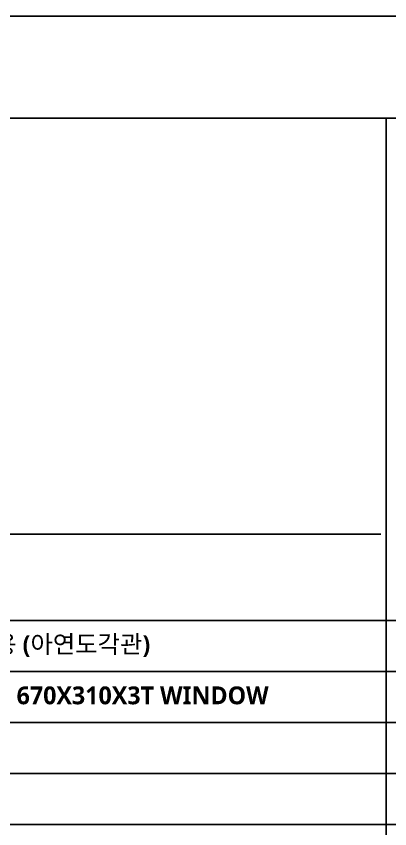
# Model space of a CAD drawing. Header units: millimetres. Extents: x 0 to 190005487, y 0 to 455456909.
# Drawn here: x 108494 to 112160, y 21732 to 29700 of the extents above; entities that cross this region are included whole.
import ezdxf

# ---------------------------------------------------------------- set-up
doc = ezdxf.new("R2010")
doc.units = ezdxf.units.MM
doc.header["$LTSCALE"] = 400
doc.header["$MEASUREMENT"] = 0
for name, color, linetype in [('A-ANNO-GRA1', 7, 'CONTINUOUS'), ('A-ANNO-TEXT1', 7, 'CONTINUOUS'), ('CON', 1, 'CONTINUOUS')]:
    doc.layers.add(name, color=color, linetype=linetype)
doc.layers.add('Defpoint', color=161, linetype='CONTINUOUS', plot=False)
doc.styles.add('SH_대대리576', font='NanumGothicBold.ttf')

msp = doc.modelspace()

# ---------------------------------------------------------------- linework, layer by layer
at = {"layer": 'A-ANNO-GRA1', "color": 2}
for p, q in [((112125, 28700), (112125, 14850)), ((85000, 21775), (120500, 21775))]:
    msp.add_line(p, q, dxfattribs=at)
at = {"layer": 'A-ANNO-GRA1', "color": 8}
for p, q in [((85000, 23775), (120500, 23775)), ((85000, 23275), (120500, 23275)), ((85000, 22775), (120500, 22775)), ((85000, 22275), (120500, 22275))]:
    msp.add_line(p, q, dxfattribs=at)
at = {"layer": 'CON'}
msp.add_line((106572.5, 24621.7), (112072.7, 24621.7), dxfattribs=at)
at = {"layer": 'Defpoint'}
for points in [[(126000, 0), (126000, 29700), (84000, 29700), (84000, 0)], [(85000, 1000), (85000, 28700), (120500, 28700), (120500, 1000)]]:
    msp.add_lwpolyline(points, close=True, dxfattribs=at)

# ---------------------------------------------------------------- texts
at = {"layer": 'A-ANNO-TEXT1', "style": 'SH_대대리576'}
for s, p in [('3" 가이드레일, SQ-150X100X3.2T 트랙지지용 (아연도각관)', (103896.4, 23454.8)), ('STEEL 0.5T, 50T, P.I.R단열재 (난연3급) 충진, 670X310X3T WINDOW', (103901.3, 22952.4))]:
    msp.add_text(s, height=175, dxfattribs=at).set_placement(p)

doc.saveas('drawing.dxf')
